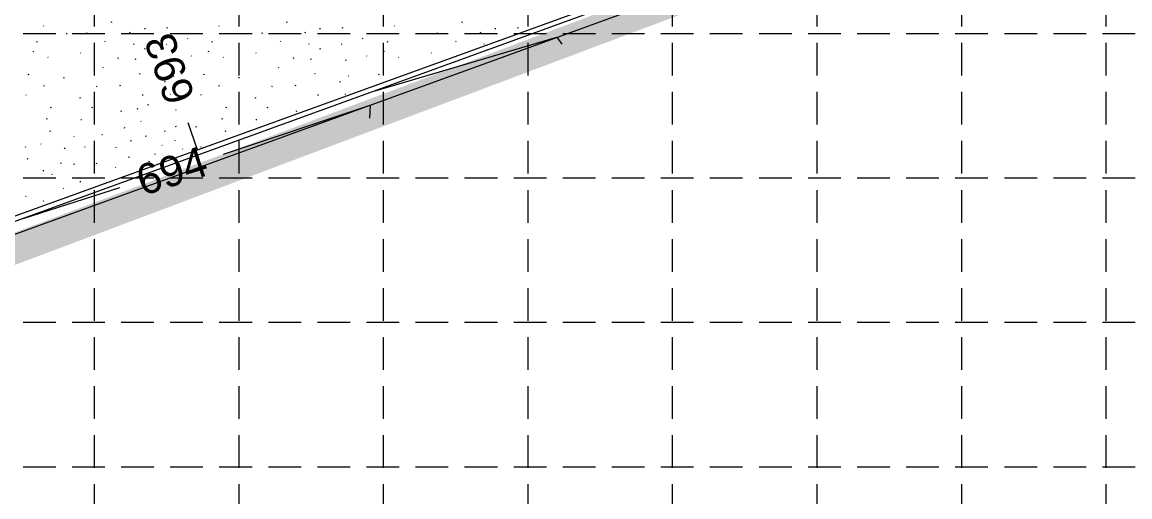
# Model space of a CAD drawing. Header units: feet. Extents: x 16394 to 17307, y 17282 to 17854.
# Drawn here: x 17071.6 to 17180.8, y 17479.7 to 17526.5 of the extents above; entities that cross this region are included whole.
import ezdxf
from ezdxf.enums import TextEntityAlignment as Align

# ---------------------------------------------------------------- set-up
doc = ezdxf.new("R2010")
doc.units = ezdxf.units.FT
doc.header["$MEASUREMENT"] = 0
doc.linetypes.add('HIDDEN', pattern=[0.375, 0.25, -0.125])
doc.layers.add('GRID', color=254, linetype='HIDDEN')
doc.layers.add('LIMITS OF DISTURBANCE', color=1, linetype='HIDDEN')
for name, color, linetype, lineweight in [('Level 1', 7, 'Continuous', 0), ('Level 25', 7, 'Continuous', 0), ('Level 38', 7, 'Continuous', 0), ('Level 4', 7, 'Continuous', 0), ('Level 5', 7, 'Continuous', 0), ('Level 51', 7, 'Continuous', 0)]:
    doc.layers.add(name, color=color, linetype=linetype, lineweight=lineweight)
doc.styles.get("Standard").update_dxf_attribs({"font": 'ARIAL.TTF'})

msp = doc.modelspace()

# ---------------------------------------------------------------- linework, layer by layer
at = {"layer": 'GRID', "color": 252, "linetype": 'HIDDEN', "lineweight": 0, "ltscale": 12.9}
for p, q in [((17078.68, 17838.88), (17078.68, 17340.07)), ((17092.93, 17838.88), (17092.93, 17340.07)), ((17107.18, 17838.88), (17107.18, 17340.07)), ((17121.43, 17838.88), (17121.43, 17340.07)), ((17135.68, 17838.88), (17135.68, 17340.07)), ((17149.93, 17838.88), (17149.93, 17340.07)), ((17164.18, 17838.88), (17164.18, 17340.07)), ((17178.43, 17838.88), (17178.43, 17340.07)), ((16408.93, 17525.38), (17292.43, 17525.38)), ((16408.93, 17511.13), (17292.43, 17511.13)), ((16408.93, 17496.88), (17292.43, 17496.88)), ((16408.93, 17482.63), (17292.43, 17482.63))]:
    msp.add_line(p, q, dxfattribs=at)
at = {"layer": 'Level 1', "color": 7, "linetype": 'Continuous', "lineweight": 0}
msp.add_line((16820.63, 17414.69), (17136.81, 17529.54), dxfattribs=at)
at = {"layer": 'Level 25', "color": 7, "linetype": 'Continuous', "lineweight": 0}
msp.add_line((17129.74, 17528.73), (17002.04, 17482.35), dxfattribs=at)
at = {"layer": 'Level 38', "color": 7, "linetype": 'Continuous', "lineweight": 0}
for p, q in [((17129.74, 17528.73), (17002.07, 17482.36)), ((17129.91, 17528.26), (17002.24, 17481.89))]:
    msp.add_line(p, q, dxfattribs=at)
at = {"layer": 'Level 5', "color": 35, "linetype": 'Continuous', "lineweight": 0}
for p, q in [((17106.4, 17519.72), (17124.29, 17525.01)), ((17124.29, 17525.01), (17124.79, 17524.32)), ((17091.44, 17513.47), (17105.88, 17518.3)), ((17105.88, 17518.3), (17105.81, 17517.02)), ((17088.87, 17513.89), (17087.96, 17516.55)), ((17071.68, 17507.11), (17081.21, 17510.18))]:
    msp.add_line(p, q, dxfattribs=at)
at = {"layer": 'Level 51', "color": 254, "linetype": 'Continuous', "lineweight": 0}
for p, q in [((17080.42, 17526.47), (17080.32, 17526.45)), ((17097.7, 17526.47), (17097.6, 17526.45)), ((17114.98, 17526.47), (17114.88, 17526.45)), ((17073.73, 17526.08), (17073.69, 17526.13)), ((17075.97, 17525.31), (17076, 17525.4)), ((17077.99, 17525.39), (17077.9, 17525.37)), ((17082.21, 17525.43), (17082.24, 17525.52)), ((17083.73, 17525.84), (17083.63, 17525.82)), ((17085.88, 17525.89), (17085.91, 17525.98)), ((17091.01, 17526.08), (17090.97, 17526.13)), ((17093.25, 17525.31), (17093.28, 17525.4)), ((17095.27, 17525.39), (17095.18, 17525.37)), ((17099.49, 17525.43), (17099.52, 17525.52)), ((17101.01, 17525.84), (17100.91, 17525.82)), ((17103.16, 17525.89), (17103.19, 17525.98)), ((17108.29, 17526.08), (17108.25, 17526.13)), ((17110.53, 17525.31), (17110.56, 17525.4)), ((17112.55, 17525.39), (17112.46, 17525.37)), ((17116.77, 17525.43), (17116.8, 17525.52)), ((17118.29, 17525.84), (17118.19, 17525.82)), ((17120.44, 17525.89), (17120.47, 17525.98)), ((17073.04, 17524.51), (17073.07, 17524.6)), ((17079.78, 17524.56), (17079.81, 17524.65)), ((17082.61, 17524.29), (17082.57, 17524.33)), ((17085.85, 17524.28), (17085.8, 17524.32)), ((17087.92, 17524.83), (17087.87, 17524.88)), ((17090.32, 17524.51), (17090.35, 17524.6)), ((17097.06, 17524.56), (17097.09, 17524.65)), ((17099.89, 17524.29), (17099.85, 17524.33)), ((17103.13, 17524.28), (17103.08, 17524.32)), ((17105.2, 17524.83), (17105.15, 17524.88)), ((17107.6, 17524.51), (17107.63, 17524.6)), ((17114.34, 17524.56), (17114.37, 17524.65)), ((17117.17, 17524.29), (17117.13, 17524.33)), ((17072.71, 17523.59), (17072.62, 17523.57)), ((17074.15, 17522.99), (17074.11, 17523.04)), ((17077.38, 17523.41), (17077.33, 17523.46)), ((17083.68, 17523.82), (17083.71, 17523.91)), ((17088.29, 17523.12), (17088.25, 17523.16)), ((17089.99, 17523.59), (17089.9, 17523.57)), ((17091.43, 17522.99), (17091.39, 17523.04)), ((17094.66, 17523.41), (17094.61, 17523.46)), ((17100.96, 17523.82), (17100.99, 17523.91)), ((17105.57, 17523.12), (17105.53, 17523.16)), ((17107.27, 17523.59), (17107.18, 17523.57)), ((17108.71, 17522.99), (17108.67, 17523.04)), ((17111.94, 17523.41), (17111.89, 17523.46)), ((17079.57, 17521.97), (17079.6, 17522.06)), ((17081.09, 17522.92), (17080.99, 17522.9)), ((17082.75, 17522.8), (17082.78, 17522.89)), ((17086.25, 17522.75), (17086.16, 17522.71)), ((17096.85, 17521.97), (17096.88, 17522.06)), ((17098.37, 17522.92), (17098.27, 17522.9)), ((17100.03, 17522.8), (17100.06, 17522.89)), ((17103.53, 17522.75), (17103.44, 17522.71)), ((17072.2, 17521.3), (17072.23, 17521.39)), ((17075.68, 17520.96), (17075.71, 17521.05)), ((17083.2, 17521.36), (17083.15, 17521.41)), ((17086.52, 17521.14), (17086.48, 17521.18)), ((17089.48, 17521.3), (17089.51, 17521.39)), ((17092.96, 17520.96), (17092.99, 17521.05)), ((17100.48, 17521.36), (17100.43, 17521.41)), ((17103.8, 17521.14), (17103.76, 17521.18)), ((17106.76, 17521.3), (17106.79, 17521.39)), ((17073.76, 17520.2), (17073.67, 17520.18)), ((17078.97, 17520.11), (17078.92, 17520.15)), ((17081.25, 17520.21), (17081.28, 17520.3)), ((17085.67, 17520.6), (17085.58, 17520.55)), ((17091.04, 17520.2), (17090.95, 17520.18)), ((17096.25, 17520.11), (17096.2, 17520.15)), ((17098.53, 17520.21), (17098.56, 17520.3)), ((17102.95, 17520.6), (17102.86, 17520.55)), ((17071.98, 17519.27), (17071.93, 17519.32)), ((17077.31, 17519), (17077.34, 17519.09)), ((17083.52, 17519.29), (17083.42, 17519.27)), ((17086.21, 17519.34), (17086.16, 17519.39)), ((17089.26, 17519.27), (17089.21, 17519.32)), ((17094.59, 17519), (17094.62, 17519.09)), ((17100.8, 17519.29), (17100.7, 17519.27)), ((17103.49, 17519.34), (17103.44, 17519.39)), ((17074.42, 17518.04), (17074.45, 17518.13)), ((17078.48, 17518.04), (17078.51, 17518.13)), ((17081.38, 17517.7), (17081.29, 17517.68)), ((17082.96, 17517.91), (17082.99, 17518)), ((17084.01, 17518.3), (17084.04, 17518.39)), ((17086.72, 17517.79), (17086.75, 17517.88)), ((17091.7, 17518.04), (17091.73, 17518.13)), ((17095.76, 17518.04), (17095.79, 17518.13)), ((17098.66, 17517.7), (17098.57, 17517.68)), ((17074.05, 17516.95), (17073.96, 17516.93)), ((17077.44, 17516.86), (17077.35, 17516.84)), ((17083.32, 17516.68), (17083.28, 17516.73)), ((17091.33, 17516.95), (17091.24, 17516.93)), ((17094.72, 17516.86), (17094.63, 17516.84)), ((17074.39, 17515.73), (17074.29, 17515.71)), ((17079.51, 17515.35), (17079.47, 17515.39)), ((17081.67, 17516.03), (17081.7, 17516.12)), ((17085.67, 17515.7), (17085.62, 17515.75)), ((17086.77, 17516.19), (17086.68, 17516.17)), ((17088.73, 17516.12), (17088.76, 17516.21)), ((17091.67, 17515.73), (17091.57, 17515.71)), ((17073.47, 17514.45), (17073.43, 17514.49)), ((17076.71, 17515.17), (17076.67, 17515.21)), ((17082.29, 17514.74), (17082.32, 17514.83)), ((17083.76, 17515.21), (17083.79, 17515.3)), ((17085.4, 17514.31), (17085.35, 17514.36)), ((17086.7, 17514.76), (17086.66, 17514.81)), ((17071.94, 17514.13), (17071.9, 17514.18)), ((17075.81, 17514.04), (17075.72, 17514)), ((17077.79, 17514.13), (17077.75, 17514.18)), ((17080.83, 17514.11), (17080.86, 17514.2)), ((17082.09, 17513.14), (17082.12, 17513.23)), ((17084.64, 17513.5), (17084.68, 17513.48)), ((17084.68, 17513.48), (17084.69, 17513.46)), ((17087.42, 17513.95), (17087.38, 17514)), ((17089.22, 17514.13), (17089.18, 17514.18)), ((17072.12, 17512.97), (17072.15, 17513.06)), ((17075.39, 17512.55), (17075.42, 17512.64)), ((17076.72, 17512.46), (17076.75, 17512.55)), ((17078.95, 17512.53), (17078.86, 17512.51)), ((17080.81, 17512.15), (17080.77, 17512.19)), ((17084.1, 17512.72), (17084.13, 17512.81)), ((17073.67, 17511.79), (17073.7, 17511.88)), ((17074.57, 17511.44), (17074.53, 17511.48)), ((17075.7, 17510.06), (17075.66, 17510.1)), ((17077.36, 17510.74), (17077.27, 17510.72)), ((17071.95, 17509.28), (17071.98, 17509.37)), ((17073.73, 17508.8), (17073.69, 17508.85))]:
    msp.add_line(p, q, dxfattribs=at)
at = {"layer": 'LIMITS OF DISTURBANCE', "lineweight": 0, "ltscale": 40, "const_width": 3}
msp.add_lwpolyline([(17002.62, 17478.46), (17142.49, 17531.09), (17124.7, 17560.76), (17090.04, 17621.14), (17098.89, 17626.18), (17092.51, 17637.6), (17083.35, 17632.67), (17039.72, 17709.5), (17048.61, 17714.69), (17043.13, 17724.57), (17034.09, 17719.34), (17011.22, 17758.91), (16981.94, 17741.82)], dxfattribs=at)

# ---------------------------------------------------------------- texts
at = {"layer": 'Level 4', "color": 35, "linetype": 'Continuous', "lineweight": 0}
for s, rotation, p in [('693', 108.9519, (17086.11, 17521.88)), ('694', 17.8386, (17086.33, 17511.82))]:
    msp.add_text(s, height=3, rotation=rotation, dxfattribs=at).set_placement(p, align=Align.MIDDLE_CENTER)

doc.saveas('drawing.dxf')
